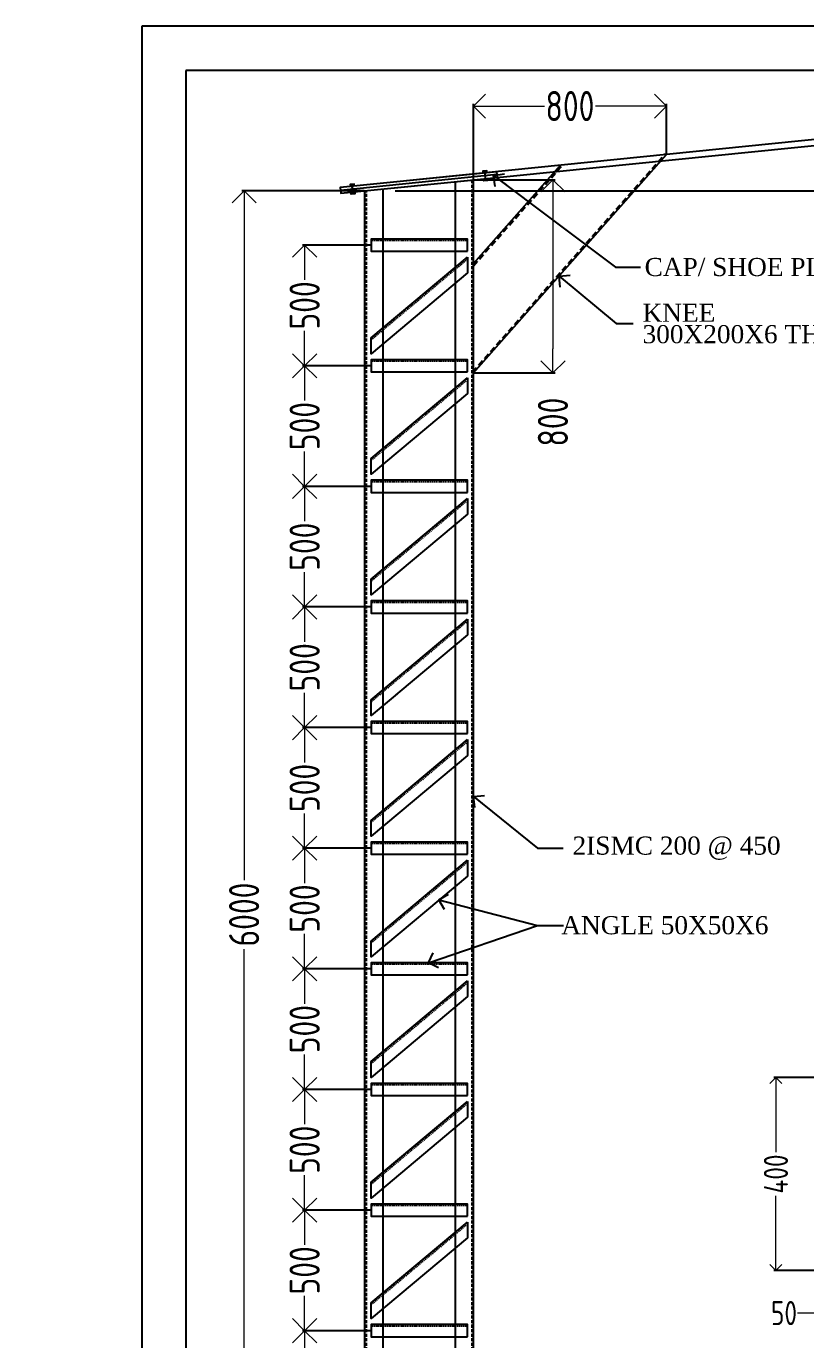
# Model space of a CAD drawing. Header units: millimetres. Extents: x 3470347 to 5996549, y -3470518 to 17149644.
# Drawn here: x 4820664 to 4827127, y 6894010 to 6904900 of the extents above; entities that cross this region are included whole.
import ezdxf

# ---------------------------------------------------------------- set-up
doc = ezdxf.new("R2010")
doc.units = ezdxf.units.MM
doc.header["$MEASUREMENT"] = 0
doc.header["$PDMODE"] = 35
doc.header["$PDSIZE"] = -5
doc.linetypes.add('DASHED', pattern=[0.75, 0.5, -0.25])
doc.layers.get('0').update_dxf_attribs({"linetype": 'CONTINUOUS', "lineweight": 25})
doc.layers.get('DEFPOINTS').update_dxf_attribs({"linetype": 'CONTINUOUS', "lineweight": 25})
for name, color, linetype, lineweight in [('rDIMension', 1, 'CONTINUOUS', 18), ('rRCC 1', 3, 'CONTINUOUS', 25), ('SHEET', 7, 'CONTINUOUS', 15)]:
    doc.layers.add(name, color=color, linetype=linetype, lineweight=lineweight)
doc.styles.add('DIM', font='geniso.shx', dxfattribs={"width": 0.85})
doc.styles.add('JAINIL', font='times.ttf')
doc.styles.add('TEXT3', font='geniso.shx')
doc.dimstyles.new('Copy of ST-100', dxfattribs={"dimscale": 100, "dimtxt": 1.2, "dimasz": 1.3, "dimexe": 0.18, "dimexo": 0.0625, "dimgap": 0.2, "dimtad": 0, "dimdec": 0, "dimzin": 0, "dimdsep": 46, "dimtxsty": 'DIM', "dimblk": 'OPEN90', "dimcen": 0.09, "dimclrd": 1, "dimclrt": 7, "dimadec": 0, "dimazin": 0, "dimtfac": 1, "dimtdec": 0, "dimtofl": 0, "dimtmove": 0, "dimatfit": 3, "dimldrblk": 'OPEN90', "dimfxl": 1, "dimtolj": 1, "dimtzin": 0, "dimlwd": -1, "dimarcsym": 0})
doc.dimstyles.new('ST-100', dxfattribs={"dimscale": 100, "dimtxt": 7, "dimasz": 5, "dimexe": 0.18, "dimexo": 0.0625, "dimgap": 0.2, "dimtad": 0, "dimdec": 0, "dimzin": 0, "dimdsep": 46, "dimtxsty": 'DIM', "dimblk": 'OPEN90', "dimcen": 0.09, "dimclrd": 256, "dimclrt": 7, "dimadec": 0, "dimazin": 0, "dimtfac": 1, "dimtdec": 0, "dimtofl": 0, "dimtmove": 0, "dimatfit": 3, "dimldrblk": 'OPEN90', "dimfxl": 1, "dimtolj": 1, "dimtzin": 0, "dimlwd": -1, "dimarcsym": 0})
doc.dimstyles.new('ST-25', dxfattribs={"dimscale": 100, "dimtxt": 2.5, "dimasz": 2, "dimexe": 0.18, "dimexo": 0.0625, "dimgap": 0.2, "dimtad": 0, "dimdec": 0, "dimlfac": 0.25, "dimzin": 0, "dimdsep": 46, "dimtxsty": 'DIM', "dimblk": 'OPEN90', "dimcen": 0.09, "dimclrd": 256, "dimclrt": 7, "dimadec": 0, "dimazin": 0, "dimtfac": 1, "dimtdec": 0, "dimtofl": 0, "dimtmove": 0, "dimatfit": 3, "dimldrblk": 'OPEN90', "dimfxl": 1, "dimtolj": 1, "dimtzin": 0, "dimlwd": -1, "dimarcsym": 0})
doc.dimstyles.new('ST-50', dxfattribs={"dimscale": 100, "dimtxt": 2.5, "dimasz": 2, "dimexe": 0.18, "dimexo": 0.0625, "dimgap": 0.2, "dimtad": 0, "dimdec": 0, "dimlfac": 0.5, "dimzin": 0, "dimdsep": 46, "dimtxsty": 'DIM', "dimblk": 'OPEN90', "dimcen": 0.09, "dimclrd": 256, "dimclrt": 7, "dimadec": 0, "dimazin": 0, "dimtfac": 1, "dimtdec": 0, "dimtofl": 0, "dimtmove": 0, "dimatfit": 3, "dimldrblk": 'OPEN90', "dimfxl": 1, "dimtolj": 1, "dimtzin": 0, "dimlwd": -1, "dimarcsym": 0})

# ---------------------------------------------------------------- blocks, each defined once
blk = doc.blocks.new('_Open90')
at = {"color": 0, "linetype": 'ByBlock', "lineweight": -2}
for p, q in [((0, 0), (-1, 0)), ((-0.5, 0.5), (0, 0)), ((0, 0), (-0.5, -0.5))]:
    blk.add_line(p, q, dxfattribs=at)
blk = doc.blocks.new('*D828')
at = {"layer": 'DEFPOINTS', "color": 0}
for p in [(4822470, 6903535), (4823472, 6903535), (4823222, 6891535)]:
    blk.add_point(p, dxfattribs=at)
at = {"layer": 'rDIMension', "color": 0, "linetype": 'ByBlock', "lineweight": -2, "ltscale": 0.3}
for p, q in [((4823466, 6903535), (4822452, 6903535)), ((4823216, 6891535), (4822452, 6891535))]:
    blk.add_line(p, q, dxfattribs=at)
at = {"layer": 'rDIMension', "linetype": 'ByBlock', "ltscale": 0.3}
for p, q in [((4822470, 6903335), (4822470, 6897821)), ((4822470, 6891735), (4822470, 6897249))]:
    blk.add_line(p, q, dxfattribs=at)
at = {"layer": 'rDIMension', "xscale": 200, "yscale": 200, "zscale": 200}
for p, rotation in [((4822470, 6903535), 90), ((4822470, 6891535), 270)]:
    blk.add_blockref('_Open90', p, dxfattribs=dict(at, rotation=rotation))
at = {"layer": 'rDIMension', "color": 7, "insert": (4822470, 6897535), "char_height": 250, "attachment_point": 5, "rotation": 90, "style": 'DIM'}
blk.add_mtext('\\A1;6000', dxfattribs=at)
blk = doc.blocks.new('*D830')
at = {"layer": 'DEFPOINTS', "color": 0}
for p in [(4822972, 6894085), (4823522, 6894085), (4823522, 6893085)]:
    blk.add_point(p, dxfattribs=at)
at = {"layer": 'rDIMension', "color": 0, "linetype": 'ByBlock', "lineweight": -2, "ltscale": 0.3}
for p, q in [((4823516, 6894085), (4822954, 6894085)), ((4823516, 6893085), (4822954, 6893085))]:
    blk.add_line(p, q, dxfattribs=at)
at = {"layer": 'rDIMension', "linetype": 'ByBlock', "ltscale": 0.3}
for p, q in [((4822972, 6893885), (4822972, 6893796)), ((4822972, 6893285), (4822972, 6893374))]:
    blk.add_line(p, q, dxfattribs=at)
at = {"layer": 'rDIMension', "xscale": 200, "yscale": 200, "zscale": 200}
for p, rotation in [((4822972, 6894085), 90), ((4822972, 6893085), 270)]:
    blk.add_blockref('_Open90', p, dxfattribs=dict(at, rotation=rotation))
at = {"layer": 'rDIMension', "color": 7, "insert": (4822972, 6893585), "char_height": 250, "attachment_point": 5, "rotation": 90, "style": 'DIM'}
blk.add_mtext('\\A1;500', dxfattribs=at)
blk = doc.blocks.new('*D831')
at = {"layer": 'DEFPOINTS', "color": 0}
for p in [(4822972, 6895085), (4823522, 6895085), (4823522, 6894085)]:
    blk.add_point(p, dxfattribs=at)
at = {"layer": 'rDIMension', "color": 0, "linetype": 'ByBlock', "lineweight": -2, "ltscale": 0.3}
for p, q in [((4823516, 6895085), (4822954, 6895085)), ((4823516, 6894085), (4822954, 6894085))]:
    blk.add_line(p, q, dxfattribs=at)
at = {"layer": 'rDIMension', "linetype": 'ByBlock', "ltscale": 0.3}
for p, q in [((4822972, 6894885), (4822972, 6894796)), ((4822972, 6894285), (4822972, 6894374))]:
    blk.add_line(p, q, dxfattribs=at)
at = {"layer": 'rDIMension', "xscale": 200, "yscale": 200, "zscale": 200}
for p, rotation in [((4822972, 6895085), 90), ((4822972, 6894085), 270)]:
    blk.add_blockref('_Open90', p, dxfattribs=dict(at, rotation=rotation))
at = {"layer": 'rDIMension', "color": 7, "insert": (4822972, 6894585), "char_height": 250, "attachment_point": 5, "rotation": 90, "style": 'DIM'}
blk.add_mtext('\\A1;500', dxfattribs=at)
blk = doc.blocks.new('*D832')
at = {"layer": 'DEFPOINTS', "color": 0}
for p in [(4827364, 6903666), (4823472, 6903535), (4823710, 6903559), (4823716, 6903535)]:
    blk.add_point(p, dxfattribs=at)
at = {"layer": 'rDIMension', "color": 0, "lineweight": -2}
for p, q in [((4823717, 6903560), (4827364, 6903929)), ((4823723, 6903535), (4827384, 6903535))]:
    blk.add_line(p, q, dxfattribs=at)
at = {"layer": 'rDIMension', "color": 1}
for start, end in [(4.438, 4.8904), (0.883, 1.196)]:
    blk.add_arc((4823472, 6903535), 3893, start, end, dxfattribs=at)
at = {"layer": 'rDIMension', "color": 1, "xscale": 60, "yscale": 60, "zscale": 60}
for p, rotation in [((4827346, 6903927), 95.33187452827912), ((4827366, 6903535), 270.4414991803957)]:
    blk.add_blockref('_Open90', p, dxfattribs=dict(at, rotation=rotation))
at = {"layer": 'rDIMension', "color": 7, "insert": (4827361, 6903736), "char_height": 200, "attachment_point": 5, "style": 'DIM'}
blk.add_mtext('\\A1;6%%d', dxfattribs=at)
blk = doc.blocks.new('*D833')
at = {"layer": 'DEFPOINTS', "color": 0}
for p in [(4822972, 6896085), (4823522, 6896085), (4823522, 6895085)]:
    blk.add_point(p, dxfattribs=at)
at = {"layer": 'rDIMension', "color": 0, "lineweight": -2}
for p, q in [((4823516, 6896085), (4822954, 6896085)), ((4823516, 6895085), (4822954, 6895085))]:
    blk.add_line(p, q, dxfattribs=at)
at = {"layer": 'rDIMension'}
for p, q in [((4822972, 6895885), (4822972, 6895796)), ((4822972, 6895285), (4822972, 6895374))]:
    blk.add_line(p, q, dxfattribs=at)
at = {"layer": 'rDIMension', "xscale": 200, "yscale": 200, "zscale": 200}
for p, rotation in [((4822972, 6896085), 90), ((4822972, 6895085), 270)]:
    blk.add_blockref('_Open90', p, dxfattribs=dict(at, rotation=rotation))
at = {"layer": 'rDIMension', "color": 7, "insert": (4822972, 6895585), "char_height": 250, "attachment_point": 5, "rotation": 90, "style": 'DIM'}
blk.add_mtext('\\A1;500', dxfattribs=at)
blk = doc.blocks.new('*D834')
at = {"layer": 'DEFPOINTS', "color": 0}
for p in [(4822972, 6897085), (4823522, 6897085), (4823522, 6896085)]:
    blk.add_point(p, dxfattribs=at)
at = {"layer": 'rDIMension', "color": 0, "lineweight": -2}
for p, q in [((4823516, 6897085), (4822954, 6897085)), ((4823516, 6896085), (4822954, 6896085))]:
    blk.add_line(p, q, dxfattribs=at)
at = {"layer": 'rDIMension'}
for p, q in [((4822972, 6896885), (4822972, 6896796)), ((4822972, 6896285), (4822972, 6896374))]:
    blk.add_line(p, q, dxfattribs=at)
at = {"layer": 'rDIMension', "xscale": 200, "yscale": 200, "zscale": 200}
for p, rotation in [((4822972, 6897085), 90), ((4822972, 6896085), 270)]:
    blk.add_blockref('_Open90', p, dxfattribs=dict(at, rotation=rotation))
at = {"layer": 'rDIMension', "color": 7, "insert": (4822972, 6896585), "char_height": 250, "attachment_point": 5, "rotation": 90, "style": 'DIM'}
blk.add_mtext('\\A1;500', dxfattribs=at)
blk = doc.blocks.new('*D835')
at = {"layer": 'DEFPOINTS', "color": 0}
for p in [(4822972, 6898085), (4823522, 6898085), (4823522, 6897085)]:
    blk.add_point(p, dxfattribs=at)
at = {"layer": 'rDIMension', "color": 0, "lineweight": -2}
for p, q in [((4823516, 6898085), (4822954, 6898085)), ((4823516, 6897085), (4822954, 6897085))]:
    blk.add_line(p, q, dxfattribs=at)
at = {"layer": 'rDIMension'}
for p, q in [((4822972, 6897885), (4822972, 6897796)), ((4822972, 6897285), (4822972, 6897374))]:
    blk.add_line(p, q, dxfattribs=at)
at = {"layer": 'rDIMension', "xscale": 200, "yscale": 200, "zscale": 200}
for p, rotation in [((4822972, 6898085), 90), ((4822972, 6897085), 270)]:
    blk.add_blockref('_Open90', p, dxfattribs=dict(at, rotation=rotation))
at = {"layer": 'rDIMension', "color": 7, "insert": (4822972, 6897585), "char_height": 250, "attachment_point": 5, "rotation": 90, "style": 'DIM'}
blk.add_mtext('\\A1;500', dxfattribs=at)
blk = doc.blocks.new('*D836')
at = {"layer": 'DEFPOINTS', "color": 0}
for p in [(4822972, 6899085), (4823522, 6899085), (4823522, 6898085)]:
    blk.add_point(p, dxfattribs=at)
at = {"layer": 'rDIMension', "color": 0, "lineweight": -2}
for p, q in [((4823516, 6899085), (4822954, 6899085)), ((4823516, 6898085), (4822954, 6898085))]:
    blk.add_line(p, q, dxfattribs=at)
at = {"layer": 'rDIMension'}
for p, q in [((4822972, 6898885), (4822972, 6898796)), ((4822972, 6898285), (4822972, 6898374))]:
    blk.add_line(p, q, dxfattribs=at)
at = {"layer": 'rDIMension', "xscale": 200, "yscale": 200, "zscale": 200}
for p, rotation in [((4822972, 6899085), 90), ((4822972, 6898085), 270)]:
    blk.add_blockref('_Open90', p, dxfattribs=dict(at, rotation=rotation))
at = {"layer": 'rDIMension', "color": 7, "insert": (4822972, 6898585), "char_height": 250, "attachment_point": 5, "rotation": 90, "style": 'DIM'}
blk.add_mtext('\\A1;500', dxfattribs=at)
blk = doc.blocks.new('*D837')
at = {"layer": 'DEFPOINTS', "color": 0}
for p in [(4822972, 6900085), (4823522, 6900085), (4823522, 6899085)]:
    blk.add_point(p, dxfattribs=at)
at = {"layer": 'rDIMension', "color": 0, "lineweight": -2}
for p, q in [((4823516, 6900085), (4822954, 6900085)), ((4823516, 6899085), (4822954, 6899085))]:
    blk.add_line(p, q, dxfattribs=at)
at = {"layer": 'rDIMension'}
for p, q in [((4822972, 6899885), (4822972, 6899796)), ((4822972, 6899285), (4822972, 6899374))]:
    blk.add_line(p, q, dxfattribs=at)
at = {"layer": 'rDIMension', "xscale": 200, "yscale": 200, "zscale": 200}
for p, rotation in [((4822972, 6900085), 90), ((4822972, 6899085), 270)]:
    blk.add_blockref('_Open90', p, dxfattribs=dict(at, rotation=rotation))
at = {"layer": 'rDIMension', "color": 7, "insert": (4822972, 6899585), "char_height": 250, "attachment_point": 5, "rotation": 90, "style": 'DIM'}
blk.add_mtext('\\A1;500', dxfattribs=at)
blk = doc.blocks.new('*D838')
at = {"layer": 'DEFPOINTS', "color": 0}
for p in [(4822972, 6901085), (4823522, 6901085), (4823522, 6900085)]:
    blk.add_point(p, dxfattribs=at)
at = {"layer": 'rDIMension', "color": 0, "lineweight": -2}
for p, q in [((4823516, 6901085), (4822954, 6901085)), ((4823516, 6900085), (4822954, 6900085))]:
    blk.add_line(p, q, dxfattribs=at)
at = {"layer": 'rDIMension'}
for p, q in [((4822972, 6900885), (4822972, 6900796)), ((4822972, 6900285), (4822972, 6900374))]:
    blk.add_line(p, q, dxfattribs=at)
at = {"layer": 'rDIMension', "xscale": 200, "yscale": 200, "zscale": 200}
for p, rotation in [((4822972, 6901085), 90), ((4822972, 6900085), 270)]:
    blk.add_blockref('_Open90', p, dxfattribs=dict(at, rotation=rotation))
at = {"layer": 'rDIMension', "color": 7, "insert": (4822972, 6900585), "char_height": 250, "attachment_point": 5, "rotation": 90, "style": 'DIM'}
blk.add_mtext('\\A1;500', dxfattribs=at)
blk = doc.blocks.new('*D839')
at = {"layer": 'DEFPOINTS', "color": 0}
for p in [(4822972, 6902085), (4823522, 6902085), (4823522, 6901085)]:
    blk.add_point(p, dxfattribs=at)
at = {"layer": 'rDIMension', "color": 0, "lineweight": -2}
for p, q in [((4823516, 6902085), (4822954, 6902085)), ((4823516, 6901085), (4822954, 6901085))]:
    blk.add_line(p, q, dxfattribs=at)
at = {"layer": 'rDIMension'}
for p, q in [((4822972, 6901885), (4822972, 6901796)), ((4822972, 6901285), (4822972, 6901374))]:
    blk.add_line(p, q, dxfattribs=at)
at = {"layer": 'rDIMension', "xscale": 200, "yscale": 200, "zscale": 200}
for p, rotation in [((4822972, 6902085), 90), ((4822972, 6901085), 270)]:
    blk.add_blockref('_Open90', p, dxfattribs=dict(at, rotation=rotation))
at = {"layer": 'rDIMension', "color": 7, "insert": (4822972, 6901585), "char_height": 250, "attachment_point": 5, "rotation": 90, "style": 'DIM'}
blk.add_mtext('\\A1;500', dxfattribs=at)
blk = doc.blocks.new('*D840')
at = {"layer": 'DEFPOINTS', "color": 0}
for p in [(4822972, 6903085), (4823522, 6903085), (4823522, 6902085)]:
    blk.add_point(p, dxfattribs=at)
at = {"layer": 'rDIMension', "color": 0, "lineweight": -2}
for p, q in [((4823516, 6903085), (4822954, 6903085)), ((4823516, 6902085), (4822954, 6902085))]:
    blk.add_line(p, q, dxfattribs=at)
at = {"layer": 'rDIMension'}
for p, q in [((4822972, 6902885), (4822972, 6902796)), ((4822972, 6902285), (4822972, 6902374))]:
    blk.add_line(p, q, dxfattribs=at)
at = {"layer": 'rDIMension', "xscale": 200, "yscale": 200, "zscale": 200}
for p, rotation in [((4822972, 6903085), 90), ((4822972, 6902085), 270)]:
    blk.add_blockref('_Open90', p, dxfattribs=dict(at, rotation=rotation))
at = {"layer": 'rDIMension', "color": 7, "insert": (4822972, 6902585), "char_height": 250, "attachment_point": 5, "rotation": 90, "style": 'DIM'}
blk.add_mtext('\\A1;500', dxfattribs=at)
blk = doc.blocks.new('*D842')
at = {"layer": 'DEFPOINTS', "color": 0}
for p in [(4826880, 6896184), (4827260, 6896184), (4827260, 6894584)]:
    blk.add_point(p, dxfattribs=at)
at = {"layer": 'rDIMension', "color": 0, "lineweight": -2}
for p, q in [((4827254, 6896184), (4826862, 6896184)), ((4827254, 6894584), (4826862, 6894584))]:
    blk.add_line(p, q, dxfattribs=at)
at = {"layer": 'rDIMension'}
for p, q in [((4826880, 6896084), (4826880, 6895565)), ((4826880, 6894684), (4826880, 6895202))]:
    blk.add_line(p, q, dxfattribs=at)
at = {"layer": 'rDIMension', "xscale": 100, "yscale": 100, "zscale": 100}
for p, rotation in [((4826880, 6896184), 90), ((4826880, 6894584), 270)]:
    blk.add_blockref('_Open90', p, dxfattribs=dict(at, rotation=rotation))
at = {"layer": 'rDIMension', "color": 7, "insert": (4826880, 6895384), "char_height": 200, "attachment_point": 5, "rotation": 90, "style": 'DIM'}
blk.add_mtext('\\A1;400', dxfattribs=at)
blk = doc.blocks.new('*D843')
at = {"layer": 'DEFPOINTS', "color": 0}
for p in [(4827260, 6894584), (4827460, 6894584), (4827260, 6894231)]:
    blk.add_point(p, dxfattribs=at)
at = {"layer": 'rDIMension', "color": 0, "lineweight": -2}
for p, q in [((4827260, 6894578), (4827260, 6894213)), ((4827460, 6894578), (4827460, 6894213))]:
    blk.add_line(p, q, dxfattribs=at)
at = {"layer": 'rDIMension'}
for p, q in [((4827160, 6894231), (4827060, 6894231)), ((4827560, 6894231), (4827660, 6894231))]:
    blk.add_line(p, q, dxfattribs=at)
at = {"layer": 'rDIMension', "xscale": 100, "yscale": 100, "zscale": 100}
blk.add_blockref('_Open90', (4827260, 6894231), dxfattribs=at)
at = {"layer": 'rDIMension', "xscale": 100, "yscale": 100, "zscale": 100, "rotation": 180}
blk.add_blockref('_Open90', (4827460, 6894231), dxfattribs=at)
at = {"layer": 'rDIMension', "color": 7, "insert": (4826947, 6894231), "char_height": 200, "attachment_point": 5, "style": 'DIM'}
blk.add_mtext('\\A1;50', dxfattribs=at)
blk = doc.blocks.new('*D981')
at = {"layer": 'DEFPOINTS', "color": 0}
for p in [(4825972, 6904238), (4825972, 6903836), (4824372, 6903626)]:
    blk.add_point(p, dxfattribs=at)
at = {"layer": 'rDIMension', "color": 0, "lineweight": -2}
for p, q in [((4824372, 6903632), (4824372, 6904256)), ((4825972, 6903842), (4825972, 6904256))]:
    blk.add_line(p, q, dxfattribs=at)
at = {"layer": 'rDIMension'}
for p, q in [((4824572, 6904238), (4824961, 6904238)), ((4825772, 6904238), (4825384, 6904238))]:
    blk.add_line(p, q, dxfattribs=at)
at = {"layer": 'rDIMension', "xscale": 200, "yscale": 200, "zscale": 200, "rotation": 180}
blk.add_blockref('_Open90', (4824372, 6904238), dxfattribs=at)
at = {"layer": 'rDIMension', "xscale": 200, "yscale": 200, "zscale": 200}
blk.add_blockref('_Open90', (4825972, 6904238), dxfattribs=at)
at = {"layer": 'rDIMension', "color": 7, "insert": (4825172, 6904238), "char_height": 250, "attachment_point": 5, "style": 'DIM'}
blk.add_mtext('\\A1;800', dxfattribs=at)
blk = doc.blocks.new('*D982')
at = {"layer": 'DEFPOINTS', "color": 0}
for p in [(4824372, 6903626), (4824372, 6902026), (4825031, 6902026)]:
    blk.add_point(p, dxfattribs=at)
at = {"layer": 'rDIMension', "color": 0, "lineweight": -2}
for p, q in [((4824379, 6903626), (4825049, 6903626)), ((4824379, 6902026), (4825049, 6902026))]:
    blk.add_line(p, q, dxfattribs=at)
at = {"layer": 'rDIMension'}
blk.add_line((4825031, 6903426), (4825031, 6902226), dxfattribs=at)
at = {"layer": 'rDIMension', "xscale": 200, "yscale": 200, "zscale": 200}
for p, rotation in [((4825031, 6903626), 90), ((4825031, 6902026), 270)]:
    blk.add_blockref('_Open90', p, dxfattribs=dict(at, rotation=rotation))
at = {"layer": 'rDIMension', "color": 7, "insert": (4825031, 6901618), "char_height": 250, "attachment_point": 5, "rotation": 90, "style": 'DIM'}
blk.add_mtext('\\A1;800', dxfattribs=at)

msp = doc.modelspace()

# ---------------------------------------------------------------- linework, layer by layer
at = {"color": 3}
for points in [[(4828156.36, 6904056.93), (4823817.62, 6903618.25)], [(4824372.45, 6902931.92), (4825093.08, 6903747.21)], [(4824322.45, 6902985.11), (4824322.45, 6902854.7), (4823522.45, 6902185.11), (4823522.45, 6902315.51), (4824322.48, 6902985.13)], [(4824322.45, 6901985.11), (4824322.45, 6901854.7), (4823522.45, 6901185.11), (4823522.45, 6901315.51), (4824322.48, 6901985.13)], [(4824322.45, 6900985.11), (4824322.45, 6900854.7), (4823522.45, 6900185.11), (4823522.45, 6900315.51), (4824322.48, 6900985.13)], [(4824322.45, 6897985.11), (4824322.45, 6897854.7), (4823522.45, 6897185.11), (4823522.45, 6897315.51), (4824322.48, 6897985.13)], [(4824322.45, 6896985.11), (4824322.45, 6896854.7), (4823522.45, 6896185.11), (4823522.45, 6896315.51), (4824322.48, 6896985.13)], [(4824322.45, 6895985.11), (4824322.45, 6895854.7), (4823522.45, 6895185.11), (4823522.45, 6895315.51), (4824322.48, 6895985.13)], [(4824322.45, 6894985.11), (4824322.45, 6894854.7), (4823522.45, 6894185.11), (4823522.45, 6894315.51), (4824322.48, 6894985.13)]]:
    msp.add_lwpolyline(points, dxfattribs=at)
at = {"color": 5}
msp.add_lwpolyline([(4824571.44, 6903646.22), (4824566.61, 6903693.98), (4823267.62, 6903562.64), (4823272.45, 6903514.89)], close=True, dxfattribs=at)
at = {"color": 3, "linetype": 'DASHED', "ltscale": 100}
msp.add_lwpolyline([(4824372.45, 6902913.8), (4825110.67, 6903748.99)], dxfattribs=at)
at = {"color": 5}
for points in [[(4824483.03, 6903685.53), (4824481.42, 6903701.45), (4824449.59, 6903698.23), (4824451.2, 6903682.31)], [(4824473.55, 6903620.25), (4824465.51, 6903699.84)], [(4824569.02, 6903670.1), (4823270.04, 6903538.77)], [(4823383.03, 6903574.31), (4823381.42, 6903590.23), (4823349.59, 6903587.01), (4823351.2, 6903571.09)], [(4823373.55, 6903509.03), (4823365.51, 6903588.62)], [(4824487.86, 6903637.77), (4824489.47, 6903621.85), (4824457.63, 6903618.64), (4824456.02, 6903634.55)], [(4823387.86, 6903526.56), (4823389.47, 6903510.64), (4823357.63, 6903507.42), (4823356.02, 6903523.34)], [(4823371.94, 6903524.95), (4823367.12, 6903572.7)]]:
    msp.add_lwpolyline(points, dxfattribs=at)
at = {"color": 3}
for points in [[(4824322.45, 6903035.11), (4824322.45, 6903135.11), (4823522.45, 6903135.11), (4823522.45, 6903035.11)], [(4824322.45, 6902035.11), (4824322.45, 6902135.11), (4823522.45, 6902135.11), (4823522.45, 6902035.11)], [(4824322.45, 6901035.11), (4824322.45, 6901135.11), (4823522.45, 6901135.11), (4823522.45, 6901035.11)], [(4824322.45, 6900035.11), (4824322.45, 6900135.11), (4823522.45, 6900135.11), (4823522.45, 6900035.11)], [(4824322.45, 6898035.11), (4824322.45, 6898135.11), (4823522.45, 6898135.11), (4823522.45, 6898035.11)], [(4824322.45, 6897035.11), (4824322.45, 6897135.11), (4823522.45, 6897135.11), (4823522.45, 6897035.11)], [(4824322.45, 6896035.11), (4824322.45, 6896135.11), (4823522.45, 6896135.11), (4823522.45, 6896035.11)], [(4824322.45, 6895035.11), (4824322.45, 6895135.11), (4823522.45, 6895135.11), (4823522.45, 6895035.11)], [(4824322.45, 6894035.11), (4824322.45, 6894135.11), (4823522.45, 6894135.11), (4823522.45, 6894035.11)]]:
    msp.add_lwpolyline(points, close=True, dxfattribs=at)
at = {"color": 3, "linetype": 'DASHED', "ltscale": 20}
for points in [[(4824322.45, 6903035.11), (4824322.45, 6903123.11), (4823522.45, 6903123.11), (4823522.45, 6903035.11)], [(4824322.45, 6902035.11), (4824322.45, 6902123.11), (4823522.45, 6902123.11), (4823522.45, 6902035.11)], [(4824322.45, 6901035.11), (4824322.45, 6901123.11), (4823522.45, 6901123.11), (4823522.45, 6901035.11)], [(4824322.45, 6900035.11), (4824322.45, 6900123.11), (4823522.45, 6900123.11), (4823522.45, 6900035.11)], [(4824322.45, 6898035.11), (4824322.45, 6898123.11), (4823522.45, 6898123.11), (4823522.45, 6898035.11)], [(4824322.45, 6897035.11), (4824322.45, 6897123.11), (4823522.45, 6897123.11), (4823522.45, 6897035.11)], [(4824322.45, 6896035.11), (4824322.45, 6896123.11), (4823522.45, 6896123.11), (4823522.45, 6896035.11)], [(4824322.45, 6895035.11), (4824322.45, 6895123.11), (4823522.45, 6895123.11), (4823522.45, 6895035.11)], [(4824322.45, 6894035.11), (4824322.45, 6894123.11), (4823522.45, 6894123.11), (4823522.45, 6894035.11)]]:
    msp.add_lwpolyline(points, close=True, dxfattribs=at)
for points in [[(4823522.45, 6902299.87), (4824322.45, 6902969.46)], [(4823522.45, 6901299.87), (4824322.45, 6901969.46)], [(4823522.45, 6900299.87), (4824322.45, 6900969.46)], [(4823522.45, 6897299.87), (4824322.45, 6897969.46)], [(4823522.45, 6896299.87), (4824322.45, 6896969.46)], [(4823522.45, 6895299.87), (4824322.45, 6895969.46)], [(4823522.45, 6894299.87), (4824322.45, 6894969.46)]]:
    msp.add_lwpolyline(points, dxfattribs=at)

# ---------------------------------------------------------------- texts
at = {"lineweight": 25, "insert": (4766518.2, 6899246.79, 0), "char_height": 234.2503, "width": 64011.7273, "attachment_point": 1, "style": 'TEXT3', "bg_fill": 2}
msp.add_mtext('{\\ftimes new roman|b0|i0|c0|p0;\\LVADODARA.}', dxfattribs=at)
at = {"layer": 'rRCC 1', "color": 7, "insert": (4825791.01, 6902902.62), "char_height": 150, "attachment_point": 4, "style": 'JAINIL', "bg_fill": 2}
msp.add_mtext('\\A1;CAP/ SHOE PLATE 1', dxfattribs=at)

# ---------------------------------------------------------------- dimensions: what is measured, and where the dimension line sits
at = {"layer": 'rDIMension'}
for base, p1, p2, dimstyle, override, picture, middle in [((4825972.45, 6904237.76), (4824372.45, 6903626.1), (4825972.45, 6903836.12), 'ST-50', {"dimblk": 'Open90', "dimtmove": 1}, '*D981', (4825172.45, 6904237.76)), ((4827260.35, 6894230.58), (4827460.35, 6894583.91), (4827260.35, 6894583.91), 'ST-25', {"dimtxt": 2, "dimasz": 1, "dimblk": 'Open90'}, '*D843', (4826946.78, 6894230.58))]:
    dim = msp.add_linear_dim(base=base, p1=p1, p2=p2, dimstyle=dimstyle, override=override, dxfattribs=at)
    dim.commit()
    dim.dimension.update_dxf_attribs({"geometry": picture, "text_midpoint": middle})
dim = msp.add_angular_dim_3p(base=(4827363.56, 6903665.85), center=(4823472.45, 6903535.11), p1=(4823716.27, 6903535.11), p2=(4823710.33, 6903559.16), dimstyle='Copy of ST-100', override={"dimtxt": 2, "dimasz": 0.6, "dimblk": 'Open90', "dimtmove": 1}, dxfattribs=at)
dim.commit()
dim.dimension.update_dxf_attribs({"geometry": '*D832', "text_midpoint": (4827360.55, 6903736.37), "dimtype": 165})
dim = msp.add_linear_dim(base=(4825030.98, 6902025.95), p1=(4824372.45, 6903626.1), p2=(4824372.45, 6902025.95), angle=90, dimstyle='ST-50', override={"dimblk": 'Open90', "dimtmove": 1}, dxfattribs=at)
dim.commit()
dim.dimension.update_dxf_attribs({"geometry": '*D982', "text_midpoint": (4825030.98, 6901618.44), "dimtype": 160})
for base, p1, p2, dimstyle, override, picture, middle in [((4822971.92, 6903085.11), (4823522.45, 6902085.11), (4823522.45, 6903085.11), 'ST-50', {"dimtmove": 1}, '*D840', (4822971.92, 6902585.11)), ((4822971.92, 6902085.11), (4823522.45, 6901085.11), (4823522.45, 6902085.11), 'ST-50', {"dimtmove": 1}, '*D839', (4822971.92, 6901585.11)), ((4822971.92, 6901085.11), (4823522.45, 6900085.11), (4823522.45, 6901085.11), 'ST-50', {"dimtmove": 1}, '*D838', (4822971.92, 6900585.11)), ((4822971.92, 6898085.11), (4823522.45, 6897085.11), (4823522.45, 6898085.11), 'ST-50', {"dimtmove": 1}, '*D835', (4822971.92, 6897585.11)), ((4822971.92, 6897085.11), (4823522.45, 6896085.11), (4823522.45, 6897085.11), 'ST-50', {"dimtmove": 1}, '*D834', (4822971.92, 6896585.11)), ((4826880.29, 6896183.91), (4827260.35, 6894583.91), (4827260.35, 6896183.91), 'ST-25', {"dimtxt": 2, "dimasz": 1, "dimblk": 'Open90'}, '*D842', (4826880.29, 6895383.91)), ((4822971.92, 6896085.11), (4823522.45, 6895085.11), (4823522.45, 6896085.11), 'ST-50', {"dimtmove": 1}, '*D833', (4822971.92, 6895585.11))]:
    dim = msp.add_linear_dim(base=base, p1=p1, p2=p2, angle=90, dimstyle=dimstyle, override=override, dxfattribs=at)
    dim.commit()
    dim.dimension.update_dxf_attribs({"geometry": picture, "text_midpoint": middle})
at = {"layer": 'rDIMension', "color": 1, "linetype": 'ByBlock', "ltscale": 0.3}
for base, p1, p2, picture, middle in [((4822971.92, 6895085.11), (4823522.45, 6894085.11), (4823522.45, 6895085.11), '*D831', (4822971.92, 6894585.11)), ((4822971.92, 6894085.11), (4823522.45, 6893085.11), (4823522.45, 6894085.11), '*D830', (4822971.92, 6893585.11))]:
    dim = msp.add_linear_dim(base=base, p1=p1, p2=p2, angle=90, dimstyle='ST-50', override={"dimblk": 'Open90'}, dxfattribs=at)
    dim.commit()
    dim.dimension.update_dxf_attribs({"geometry": picture, "text_midpoint": middle})

# ---------------------------------------------------------------- leaders
at = {"layer": 'rRCC 1'}
for points in [[(4824372.45, 6898513.39), (4824902, 6898085.01), (4825117.68, 6898085.01)], [(4824085.1, 6897656.04), (4824902, 6897445.64), (4825117.68, 6897445.64)]]:
    msp.add_leader(points, dimstyle='ST-100', override={"dimasz": 1.3}, dxfattribs=at)

# ---------------------------------------------------------------- next in the draw order: linework, layer by layer
at = {"color": 1}
for p, q in [((4824222.45, 6891935.11), (4824222.45, 6903610.94)), ((4824372.45, 6891935.11), (4824372.45, 6903626.1)), ((4823472.45, 6891935.11), (4823472.45, 6903535.11)), ((4823622.45, 6891935.11), (4823622.45, 6903550.27))]:
    msp.add_line(p, q, dxfattribs=at)
at = {"color": 1, "linetype": 'DASHED', "ltscale": 50}
for p, q in [((4824360.25, 6891935.11), (4824360.25, 6903624.87)), ((4823484.65, 6891935.11), (4823484.65, 6903536.34))]:
    msp.add_line(p, q, dxfattribs=at)
at = {"color": 3}
for points in [[(4824322.45, 6899985.11), (4824322.45, 6899854.7), (4823522.45, 6899185.11), (4823522.45, 6899315.51), (4824322.48, 6899985.13)], [(4824322.45, 6898985.11), (4824322.45, 6898854.7), (4823522.45, 6898185.11), (4823522.45, 6898315.51), (4824322.48, 6898985.13)]]:
    msp.add_lwpolyline(points, dxfattribs=at)
at = {"color": 3, "linetype": 'DASHED', "ltscale": 20}
for points in [[(4823522.45, 6899299.87), (4824322.45, 6899969.46)], [(4823522.45, 6898299.87), (4824322.45, 6898969.46)]]:
    msp.add_lwpolyline(points, dxfattribs=at)
at = {"color": 3}
msp.add_lwpolyline([(4824322.45, 6899035.11), (4824322.45, 6899135.11), (4823522.45, 6899135.11), (4823522.45, 6899035.11)], close=True, dxfattribs=at)
at = {"color": 3, "linetype": 'DASHED', "ltscale": 20}
msp.add_lwpolyline([(4824322.45, 6899035.11), (4824322.45, 6899123.11), (4823522.45, 6899123.11), (4823522.45, 6899035.11)], close=True, dxfattribs=at)

# ---------------------------------------------------------------- next in the draw order: texts
at = {"layer": 'rRCC 1', "color": 7, "char_height": 150, "attachment_point": 4, "line_spacing_factor": 0.709091, "style": 'JAINIL', "bg_fill": 2}
for s, insert in [('\\A1;2ISMC 200 @ 450', (4825193.49, 6898085.01)), ('\\A1;ANGLE 50X50X6', (4825100.23, 6897445.64))]:
    msp.add_mtext(s, dxfattribs=dict(at, insert=insert))

# ---------------------------------------------------------------- next in the draw order: dimensions: what is measured, and where the dimension line sits
at = {"layer": 'rDIMension', "color": 1, "linetype": 'ByBlock', "ltscale": 0.3}
dim = msp.add_linear_dim(base=(4822469.96, 6903535.11), p1=(4823222.45, 6891535.11), p2=(4823472.45, 6903535.11), angle=90, dimstyle='ST-50', override={"dimblk": 'Open90'}, dxfattribs=at)
dim.commit()
dim.dimension.update_dxf_attribs({"geometry": '*D828', "text_midpoint": (4822469.96, 6897535.11)})
at = {"layer": 'rDIMension'}
for base, p1, p2, picture, middle in [((4822971.92, 6900085.11), (4823522.45, 6899085.11), (4823522.45, 6900085.11), '*D837', (4822971.92, 6899585.11)), ((4822971.92, 6899085.11), (4823522.45, 6898085.11), (4823522.45, 6899085.11), '*D836', (4822971.92, 6898585.11))]:
    dim = msp.add_linear_dim(base=base, p1=p1, p2=p2, angle=90, dimstyle='ST-50', override={"dimtmove": 1}, dxfattribs=at)
    dim.commit()
    dim.dimension.update_dxf_attribs({"geometry": picture, "text_midpoint": middle})

# ---------------------------------------------------------------- next in the draw order: leaders
at = {"layer": 'rRCC 1'}
for points in [[(4824538.8, 6903662.32), (4825550.54, 6902902.62), (4825756.22, 6902902.62)], [(4825081.84, 6902828.52), (4825554.82, 6902436.3), (4825770.5, 6902436.3)]]:
    msp.add_leader(points, dimstyle='ST-100', override={"dimasz": 1.3}, dxfattribs=at)

# ---------------------------------------------------------------- next in the draw order: texts
at = {"layer": 'rRCC 1', "color": 7, "insert": (4825773.89, 6902433.88), "char_height": 150, "attachment_point": 4, "line_spacing_factor": 0.709091, "style": 'JAINIL', "bg_fill": 2}
msp.add_mtext('\\A1;KNEE\\P300X200X6 THK.', dxfattribs=at)

# ---------------------------------------------------------------- next in the draw order: leaders
at = {"layer": 'rRCC 1'}
msp.add_leader([(4823998.19, 6897135.11), (4824902, 6897445.64), (4825117.68, 6897445.64)], dimstyle='ST-100', override={"dimasz": 1.3}, dxfattribs=at)

# ---------------------------------------------------------------- next in the draw order: linework, layer by layer
at = {"color": 192, "lineweight": 25, "elevation": 0}
msp.add_lwpolyline([(4821621.03, 6904899.56), (4821621.03, 6885635.52), (4835242.08, 6885635.52), (4835242.08, 6904899.56)], close=True, dxfattribs=at)
at = {"color": 3, "linetype": 'DASHED', "ltscale": 100}
msp.add_lwpolyline([(4824363.46, 6902033.89), (4825963.46, 6903844.07)], dxfattribs=at)
at = {"color": 3}
msp.add_lwpolyline([(4824372.45, 6902025.95), (4825972.45, 6903836.12)], dxfattribs=at)
at = {"layer": 'SHEET', "color": 220, "lineweight": 25, "elevation": 0}
msp.add_lwpolyline([(4821987.28, 6904532.62), (4821987.28, 6886002.45), (4834875.84, 6886002.45), (4834875.84, 6904532.62)], close=True, dxfattribs=at)

doc.saveas('drawing.dxf')
